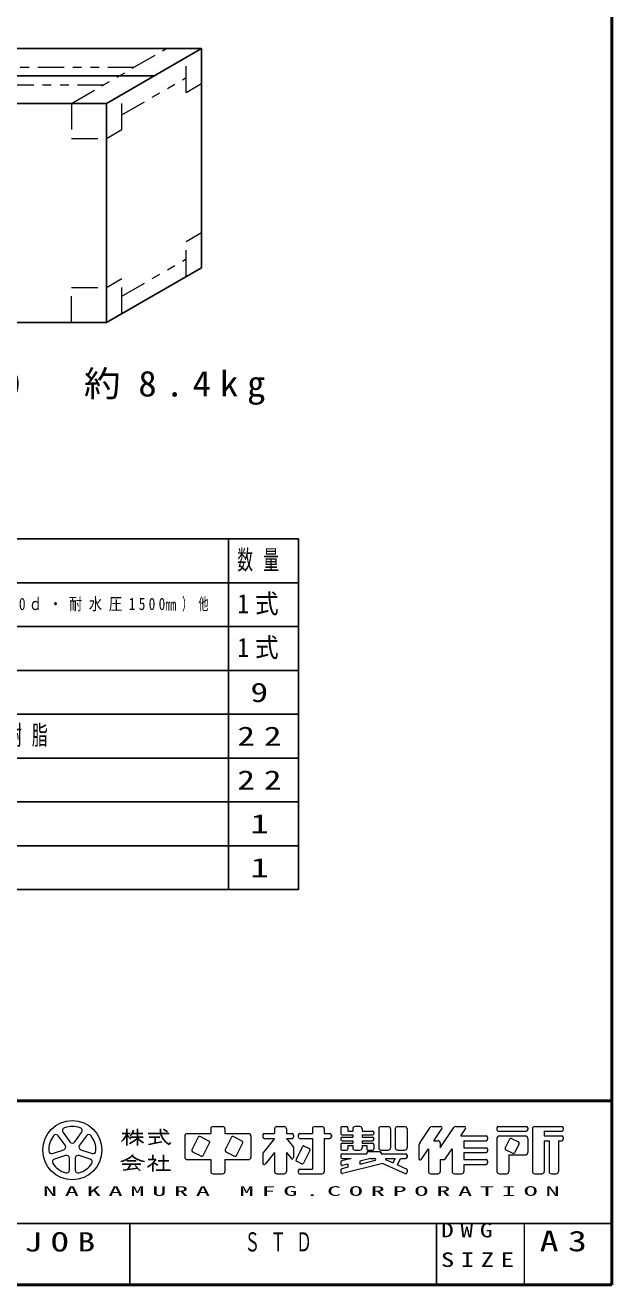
# Model space of a CAD drawing. Units: millimetres on the paper. Extents: x -385 to 0, y -297 to 267.
# Drawn here: x -67 to 0, y -297 to -153.3 of the extents above; entities that cross this region are included whole.
import ezdxf
from ezdxf.enums import TextEntityAlignment as Align

# ---------------------------------------------------------------- set-up
doc = ezdxf.new("R2010")
doc.units = ezdxf.units.MM
doc.linetypes.add('USER3', pattern=[8, 3, -1, 1, -1, 1, -1])
doc.layers.add('LY_3', color=7, linetype='Continuous', lineweight=25)
doc.layers.add('LY_4', color=7, linetype='Continuous', lineweight=13)
doc.layers.add('LY_5', color=7, linetype='Continuous')
doc.styles.add('ＭＳ ゴシック', font='')
doc.styles.get('ＭＳ ゴシック').set_extended_font_data('MS Gothic')

msp = doc.modelspace()

# ---------------------------------------------------------------- linework, layer by layer
at = {"layer": 'LY_3'}
for p, q in [((-121.83, -155.945), (-46.83, -155.945)), ((-57.656, -162.195), (-46.83, -155.945)), ((-46.83, -155.945), (-46.83, -180.945)), ((-127.243, -159.07), (-52.243, -159.07)), ((-132.656, -162.195), (-57.656, -162.195)), ((-57.656, -187.195), (-57.656, -162.195)), ((-57.656, -187.195), (-46.83, -180.945)), ((-132.656, -187.195), (-57.656, -187.195)), ((-143.743, -211.9), (-35.743, -211.9)), ((-43.743, -251.9), (-43.743, -211.9)), ((-35.743, -251.9), (-35.743, -211.9)), ((-143.743, -216.9), (-35.743, -216.9)), ((-143.743, -221.9), (-35.743, -221.9)), ((-143.743, -226.9), (-35.743, -226.9)), ((-143.743, -231.9), (-35.743, -231.9)), ((-143.743, -236.9), (-35.743, -236.9)), ((-143.743, -241.9), (-35.743, -241.9)), ((-143.743, -246.9), (-35.743, -246.9)), ((-143.743, -251.9), (-35.743, -251.9))]:
    msp.add_line(p, q, dxfattribs=at)
at = {"layer": 'LY_3', "linetype": 'USER3', "lineweight": 13}
for p, q in [((-61.656, -162.195), (-50.83, -155.945)), ((-121.511, -158.07), (-54.511, -158.07)), ((-48.562, -160.945), (-48.562, -156.945)), ((-55.923, -163.504), (-48.562, -159.254)), ((-124.975, -160.07), (-57.975, -160.07)), ((-48.562, -160.945), (-46.83, -159.945)), ((-61.656, -162.195), (-61.656, -166.195)), ((-55.923, -165.195), (-55.923, -161.195)), ((-57.656, -166.195), (-55.923, -165.195)), ((-61.656, -166.195), (-57.656, -166.195)), ((-48.562, -177.945), (-46.83, -176.945)), ((-48.562, -181.945), (-48.562, -177.945)), ((-55.923, -184.195), (-48.562, -179.945)), ((-57.656, -183.195), (-55.923, -182.195)), ((-55.923, -186.195), (-55.923, -182.195)), ((-61.656, -187.195), (-61.656, -183.195)), ((-61.656, -183.195), (-57.656, -183.195))]:
    msp.add_line(p, q, dxfattribs=at)
at = {"layer": 'LY_4', "lineweight": 50}
for p, q in [((0, -297), (0, -30)), ((-385, -276), (0, -276)), ((-385, -297), (0, -297))]:
    msp.add_line(p, q, dxfattribs=at)
at = {"layer": 'LY_4'}
for p, q in [((-62.39, -281.083), (-63.175, -280.003)), ((-62.629, -279.607), (-61.844, -280.687)), ((-61.298, -280.687), (-60.513, -279.607)), ((-59.967, -280.003), (-60.752, -281.083)), ((-48.746, -280.017), (-48.746, -282.447)), ((-48.476, -279.747), (-45.776, -279.747)), ((-47.198, -280.162), (-47.918, -281.6)), ((-45.975, -280.592), (-46.981, -280.089)), ((-45.776, -279.207), (-45.776, -279.747)), ((-45.506, -278.937), (-44.426, -278.937)), ((-44.156, -279.207), (-44.156, -279.747)), ((-44.156, -279.747), (-41.456, -279.747)), ((-43.418, -280.162), (-44.138, -281.6)), ((-42.195, -280.592), (-43.201, -280.089)), ((-41.186, -280.017), (-41.186, -282.447)), ((-39.836, -279.909), (-39.836, -280.125)), ((-39.674, -279.747), (-38.486, -279.747)), ((-38.486, -279.207), (-38.486, -279.747)), ((-38.216, -278.937), (-37.406, -278.937)), ((-37.136, -279.207), (-37.136, -279.747)), ((-37.136, -279.747), (-36.488, -279.747)), ((-36.326, -279.909), (-36.326, -280.125)), ((-35.786, -279.909), (-35.786, -280.125)), ((-35.624, -279.747), (-34.166, -279.747)), ((-34.166, -279.207), (-34.166, -279.747)), ((-33.896, -278.937), (-33.086, -278.937)), ((-32.816, -279.207), (-32.816, -279.747)), ((-32.816, -279.747), (-32.168, -279.747)), ((-32.006, -279.909), (-32.006, -280.125)), ((-30.926, -279.099), (-30.926, -279.72)), ((-30.764, -278.937), (-30.278, -278.937)), ((-30.764, -279.882), (-29.576, -279.882)), ((-30.764, -280.152), (-29.576, -280.152)), ((-30.116, -279.099), (-30.116, -279.477)), ((-30.116, -279.477), (-29.576, -279.477)), ((-29.576, -279.207), (-29.576, -279.477)), ((-29.576, -279.882), (-29.576, -280.152)), ((-28.766, -278.937), (-29.306, -278.937)), ((-28.496, -279.207), (-28.496, -279.477)), ((-28.496, -279.477), (-27.308, -279.477)), ((-28.496, -279.882), (-28.496, -280.152)), ((-28.496, -279.882), (-27.308, -279.882)), ((-28.496, -280.152), (-27.308, -280.152)), ((-27.146, -279.639), (-27.146, -279.72)), ((-26.606, -279.207), (-26.606, -281.367)), ((-26.336, -278.937), (-25.526, -278.937)), ((-25.256, -279.207), (-25.256, -281.367)), ((-24.716, -279.207), (-24.716, -281.367)), ((-24.446, -278.937), (-23.636, -278.937)), ((-23.366, -279.207), (-23.366, -281.367)), ((-21.88, -280.758), (-20.746, -279.057)), ((-20.521, -278.937), (-19.529, -278.937)), ((-20.306, -280.557), (-19.394, -279.189)), ((-19.586, -281.367), (-18.046, -279.057)), ((-17.821, -278.937), (-16.829, -278.937)), ((-17.246, -280.017), (-16.694, -279.189)), ((-17.246, -280.017), (-14.348, -280.017)), ((-14.186, -280.179), (-14.186, -280.395)), ((-13.106, -279.099), (-13.106, -279.315)), ((-12.944, -278.937), (-9.758, -278.937)), ((-12.944, -279.477), (-9.758, -279.477)), ((-12.836, -280.017), (-9.866, -280.017)), ((-9.596, -279.099), (-9.596, -279.315)), ((-9.056, -279.207), (-9.056, -284.067)), ((-8.786, -278.937), (-5.708, -278.937)), ((-7.706, -279.477), (-5.708, -279.477)), ((-7.706, -279.477), (-7.706, -280.017)), ((-7.706, -280.017), (-5.708, -280.017)), ((-5.546, -279.099), (-5.546, -279.315)), ((-5.546, -280.179), (-5.546, -280.395)), ((-63.828, -282.015), (-62.559, -281.603)), ((-60.583, -281.603), (-59.313, -282.015)), ((-46.622, -282.248), (-45.902, -280.81)), ((-42.842, -282.248), (-42.122, -280.81)), ((-38.486, -280.287), (-39.836, -281.974)), ((-39.674, -280.287), (-38.486, -280.287)), ((-37.136, -280.287), (-36.488, -280.287)), ((-37.136, -280.287), (-36.326, -281.299)), ((-36.326, -281.299), (-36.326, -282.457)), ((-35.318, -281.242), (-36.038, -282.68)), ((-35.624, -280.287), (-34.166, -280.287)), ((-34.454, -281.674), (-35.174, -283.112)), ((-35.101, -281.169), (-34.527, -281.456)), ((-34.166, -280.287), (-34.166, -283.797)), ((-32.816, -280.287), (-32.168, -280.287)), ((-32.816, -280.287), (-32.816, -284.067)), ((-30.926, -280.314), (-30.926, -280.395)), ((-30.926, -280.989), (-30.926, -281.475)), ((-30.764, -280.557), (-29.576, -280.557)), ((-30.764, -280.827), (-29.576, -280.827)), ((-30.764, -281.637), (-30.278, -281.637)), ((-30.116, -281.097), (-30.116, -281.475)), ((-30.116, -281.097), (-29.576, -281.097)), ((-29.576, -280.557), (-29.576, -280.827)), ((-29.576, -281.097), (-29.576, -281.367)), ((-29.306, -281.637), (-28.766, -281.637)), ((-28.496, -280.557), (-28.496, -280.827)), ((-28.496, -280.557), (-27.308, -280.557)), ((-28.496, -280.827), (-27.308, -280.827)), ((-28.496, -281.097), (-27.956, -281.097)), ((-28.496, -281.097), (-28.496, -281.367)), ((-27.956, -281.097), (-27.956, -281.475)), ((-27.794, -281.637), (-27.308, -281.637)), ((-27.146, -280.314), (-27.146, -280.395)), ((-27.146, -280.989), (-27.146, -281.475)), ((-26.336, -281.637), (-25.526, -281.637)), ((-24.446, -281.637), (-23.636, -281.637)), ((-22.016, -281.207), (-22.016, -282.587)), ((-21.719, -282.677), (-20.936, -281.502)), ((-20.936, -281.502), (-20.936, -284.067)), ((-20.306, -280.557), (-19.856, -280.557)), ((-19.586, -280.827), (-19.586, -281.367)), ((-18.966, -282.596), (-18.236, -281.502)), ((-18.236, -281.502), (-18.236, -284.067)), ((-16.886, -280.557), (-16.886, -281.367)), ((-16.886, -280.557), (-14.348, -280.557)), ((-16.886, -281.367), (-14.348, -281.367)), ((-14.186, -281.529), (-14.186, -281.745)), ((-13.106, -280.287), (-13.106, -284.067)), ((-11.666, -280.378), (-12.17, -281.384)), ((-12.097, -281.601), (-11.307, -281.996)), ((-11.449, -280.305), (-10.659, -280.7)), ((-10.586, -280.918), (-11.09, -281.924)), ((-9.596, -280.287), (-9.596, -281.907)), ((-7.706, -280.557), (-7.706, -284.067)), ((-7.706, -280.557), (-7.166, -280.557)), ((-7.166, -280.557), (-7.166, -284.067)), ((-6.086, -280.557), (-6.086, -284.067)), ((-6.086, -280.557), (-5.708, -280.557)), ((-62.35, -282.245), (-63.62, -282.657)), ((-61.908, -283.901), (-61.908, -282.566)), ((-61.233, -282.566), (-61.233, -283.901)), ((-59.522, -282.657), (-60.792, -282.245)), ((-48.476, -282.717), (-45.776, -282.717)), ((-47.845, -281.817), (-46.839, -282.32)), ((-45.776, -282.717), (-45.776, -284.067)), ((-44.156, -282.717), (-44.156, -284.067)), ((-44.156, -282.717), (-41.456, -282.717)), ((-44.065, -281.817), (-43.059, -282.32)), ((-39.836, -281.974), (-39.836, -283.132)), ((-38.486, -281.907), (-39.547, -283.234)), ((-38.486, -281.907), (-38.486, -284.067)), ((-37.136, -281.907), (-37.136, -284.067)), ((-37.136, -281.907), (-36.614, -282.559)), ((-35.965, -282.897), (-35.391, -283.184)), ((-30.926, -282.204), (-30.926, -282.42)), ((-30.926, -283.005), (-30.926, -283.227)), ((-29.74, -282.582), (-30.803, -282.848)), ((-30.764, -282.042), (-27.956, -282.042)), ((-30.764, -282.582), (-29.74, -282.582)), ((-27.513, -282.582), (-28.766, -282.895)), ((-27.023, -282.821), (-28.766, -283.257)), ((-28.766, -282.895), (-28.766, -283.257)), ((-27.956, -281.934), (-27.956, -282.042)), ((-27.794, -281.772), (-26.498, -281.772)), ((-27.513, -282.582), (-27.053, -282.582)), ((-26.336, -281.934), (-26.336, -282.042)), ((-26.336, -282.042), (-23.528, -282.042)), ((-25.771, -282.737), (-24.968, -283.094)), ((-25.738, -282.582), (-24.712, -282.582)), ((-24.968, -283.094), (-24.712, -282.582)), ((-24.474, -283.313), (-24.108, -282.582)), ((-24.108, -282.582), (-23.528, -282.582)), ((-23.366, -282.204), (-23.366, -282.42)), ((-19.586, -282.717), (-19.586, -284.067)), ((-19.586, -282.717), (-19.19, -282.717)), ((-16.886, -281.907), (-14.348, -281.907)), ((-16.886, -281.907), (-16.886, -282.717)), ((-16.886, -282.717), (-14.348, -282.717)), ((-14.186, -282.879), (-14.186, -283.095)), ((-11.756, -282.177), (-9.866, -282.177)), ((-11.756, -282.177), (-11.756, -284.067)), ((-45.506, -284.337), (-44.426, -284.337)), ((-38.216, -284.337), (-37.406, -284.337)), ((-35.786, -283.959), (-35.786, -284.175)), ((-35.624, -283.797), (-34.166, -283.797)), ((-35.624, -284.337), (-33.086, -284.337)), ((-30.926, -283.923), (-30.926, -284.146)), ((-30.116, -283.594), (-30.803, -283.766)), ((-26.15, -283.159), (-30.725, -284.303)), ((-30.116, -283.232), (-30.725, -283.385)), ((-30.116, -283.232), (-30.116, -283.594)), ((-26.15, -283.159), (-23.594, -284.295)), ((-24.474, -283.313), (-23.462, -283.763)), ((-23.366, -283.911), (-23.366, -284.147)), ((-20.666, -284.337), (-19.856, -284.337)), ((-17.966, -284.337), (-17.156, -284.337)), ((-16.886, -283.257), (-14.348, -283.257)), ((-16.886, -283.257), (-16.886, -284.067)), ((-12.836, -284.337), (-12.026, -284.337)), ((-8.786, -284.337), (-7.976, -284.337)), ((-6.896, -284.337), (-6.356, -284.337)), ((-10, -290), (-10, -297))]:
    msp.add_line(p, q, dxfattribs=at)
at = {"layer": 'LY_4', "lineweight": 25}
for p, q in [((-55.901, -279.747), (-54.956, -279.747)), ((-55.361, -279.207), (-55.361, -281.097)), ((-54.915, -280.152), (-53.471, -280.152)), ((-54.769, -279.747), (-53.525, -279.747)), ((-54.146, -279.207), (-54.146, -281.097)), ((-52.931, -279.747), (-50.501, -279.747)), ((-52.796, -280.152), (-51.581, -280.152)), ((-52.121, -280.152), (-52.121, -280.827)), ((-50.719, -279.533), (-51.16, -279.239)), ((-52.889, -280.98), (-51.353, -280.673)), ((-55.361, -282.852), (-54.281, -282.852)), ((-52.931, -282.717), (-52.051, -282.717)), ((-52.391, -282.177), (-52.391, -282.717)), ((-52.391, -283.09), (-52.391, -284.067)), ((-52.34, -283.04), (-51.796, -283.354)), ((-51.783, -282.852), (-50.568, -282.852)), ((-51.176, -282.177), (-51.176, -283.932)), ((-55.901, -283.216), (-53.741, -283.216)), ((-55.765, -283.933), (-54.113, -283.696)), ((-54.899, -283.216), (-55.289, -283.864)), ((-54.416, -283.393), (-53.81, -283.999)), ((-51.986, -283.932), (-50.366, -283.932)), ((-55, -290), (-55, -297))]:
    msp.add_line(p, q, dxfattribs=at)
at = {"layer": 'LY_4', "color": 211, "lineweight": 25}
for p, q in [((-242.5, -290), (0, -290)), ((-20, -290), (-20, -297))]:
    msp.add_line(p, q, dxfattribs=at)
at = {"layer": 'LY_4'}
msp.add_circle((-61.571, -281.637), 3.375, dxfattribs=at)
for centre, radius, start, end in [((-61.571, -281.637), 2.7, 142.60154, 181.39846), ((-63.448, -280.202), 0.338, 35.99999, 142.60154), ((-62.356, -279.408), 0.338, 109.39847, 215.99997), ((-61.571, -281.637), 2.7, 70.60155, 109.39847), ((-60.786, -279.408), 0.338, 324, 70.60155), ((-59.694, -280.202), 0.338, 37.39846, 143.99995), ((-61.571, -281.637), 2.7, 358.60155, 37.39847), ((-48.476, -280.017), 0.27, 89.99998, 179.99996), ((-47.054, -280.234), 0.162, 63.43492, 153.43499), ((-45.506, -279.207), 0.27, 89.99998, 179.99996), ((-44.426, -279.207), 0.27, 0, 89.99998), ((-43.274, -280.234), 0.162, 63.43492, 153.43499), ((-41.456, -280.017), 0.27, 0, 89.99998), ((-39.674, -279.909), 0.162, 89.99998, 179.99996), ((-39.674, -280.125), 0.162, 179.99998, 270.00002), ((-38.216, -279.207), 0.27, 89.99998, 179.99996), ((-37.406, -279.207), 0.27, 0, 89.99998), ((-36.488, -279.909), 0.162, 0, 89.99998), ((-36.488, -280.125), 0.162, 270.00002, 0), ((-35.624, -279.909), 0.162, 89.99998, 179.99996), ((-35.624, -280.125), 0.162, 179.99998, 270.00002), ((-33.896, -279.207), 0.27, 89.99998, 179.99996), ((-33.086, -279.207), 0.27, 0, 89.99998), ((-32.168, -279.909), 0.162, 0, 89.99998), ((-32.168, -280.125), 0.162, 270.00002, 0), ((-30.764, -279.099), 0.162, 89.99998, 179.99996), ((-30.764, -279.72), 0.162, 179.99998, 270.00002), ((-30.764, -280.314), 0.162, 89.99998, 179.99996), ((-30.278, -279.099), 0.162, 0, 89.99998), ((-29.306, -279.207), 0.27, 89.99998, 179.99996), ((-28.766, -279.207), 0.27, 0, 89.99998), ((-27.308, -279.639), 0.162, 0, 89.99998), ((-27.308, -279.72), 0.162, 270.00002, 0), ((-27.308, -280.314), 0.162, 0, 89.99998), ((-26.336, -279.207), 0.27, 89.99998, 179.99996), ((-25.526, -279.207), 0.27, 0, 89.99998), ((-24.446, -279.207), 0.27, 89.99998, 179.99996), ((-23.636, -279.207), 0.27, 0, 89.99998), ((-20.521, -279.207), 0.27, 89.99998, 146.30984), ((-19.529, -279.099), 0.162, 326.31015, 89.99998), ((-17.821, -279.207), 0.27, 89.99998, 146.3098), ((-16.829, -279.099), 0.162, 326.31003, 89.99998), ((-14.348, -280.179), 0.162, 0, 89.99998), ((-12.944, -279.099), 0.162, 89.99998, 179.99996), ((-12.944, -279.315), 0.162, 179.99998, 270.00002), ((-12.836, -280.287), 0.27, 89.99998, 179.99996), ((-9.866, -280.287), 0.27, 0, 89.99998), ((-9.758, -279.099), 0.162, 0, 89.99998), ((-9.758, -279.315), 0.162, 270.00002, 0), ((-8.786, -279.207), 0.27, 89.99998, 179.99996), ((-5.708, -279.099), 0.162, 0, 89.99998), ((-5.708, -279.315), 0.162, 270.00002, 0), ((-5.708, -280.179), 0.162, 0, 89.99998), ((-62.663, -281.282), 0.338, 287.99998, 35.99999), ((-61.571, -280.488), 0.338, 215.99998, 324), ((-60.479, -281.282), 0.338, 143.99996, 251.99999), ((-47.773, -281.672), 0.162, 153.43495, 243.43485), ((-46.047, -280.737), 0.162, 333.4349, 63.43487), ((-43.993, -281.672), 0.162, 153.43495, 243.43485), ((-42.267, -280.737), 0.162, 333.4349, 63.43487), ((-35.174, -281.314), 0.162, 63.43487, 153.43498), ((-34.599, -281.601), 0.162, 333.43492, 63.43493), ((-30.764, -280.395), 0.162, 179.99998, 270.00002), ((-30.764, -280.989), 0.162, 89.99998, 179.99996), ((-30.764, -281.475), 0.162, 179.99998, 270.00002), ((-30.278, -281.475), 0.162, 270.00002, 0), ((-29.306, -281.367), 0.27, 179.99998, 270.00002), ((-28.766, -281.367), 0.27, 270.00002, 0), ((-27.794, -281.475), 0.162, 179.99998, 270.00002), ((-27.308, -280.395), 0.162, 270.00002, 0), ((-27.308, -280.989), 0.162, 0, 89.99998), ((-27.308, -281.475), 0.162, 270.00002, 0), ((-26.336, -281.367), 0.27, 179.99998, 270.00002), ((-25.526, -281.367), 0.27, 270.00002, 0), ((-24.446, -281.367), 0.27, 179.99998, 270.00002), ((-23.636, -281.367), 0.27, 270.00002, 0), ((-21.206, -281.207), 0.81, 146.30999, 179.99996), ((-19.856, -280.827), 0.27, 0, 89.99998), ((-14.348, -280.395), 0.162, 270.00002, 0), ((-14.348, -281.529), 0.162, 0, 89.99998), ((-12.025, -281.456), 0.162, 153.43517, 243.43529), ((-11.522, -280.45), 0.162, 63.43447, 153.43474), ((-10.731, -280.845), 0.162, 333.43484, 63.43447), ((-5.708, -280.395), 0.162, 270.00002, 0), ((-63.933, -281.694), 0.338, 181.39848, 287.99997), ((-63.516, -282.978), 0.338, 107.99999, 214.60154), ((-62.246, -282.566), 0.338, 359.99997, 107.99999), ((-60.896, -282.566), 0.338, 71.99997, 179.99999), ((-59.626, -282.978), 0.338, 325.39847, 71.99996), ((-59.209, -281.694), 0.338, 252.00001, 358.60156), ((-48.476, -282.447), 0.27, 179.99998, 270.00002), ((-46.766, -282.175), 0.162, 243.43498, 333.43496), ((-42.986, -282.175), 0.162, 243.43498, 333.43496), ((-41.456, -282.447), 0.27, 270.00002, 0), ((-39.674, -283.132), 0.162, 179.99998, 321.34037), ((-36.488, -282.457), 0.162, 218.65962, 0), ((-35.893, -282.752), 0.162, 153.43487, 243.4348), ((-35.318, -283.039), 0.162, 243.43487, 333.43498), ((-30.764, -282.204), 0.162, 89.99998, 179.99996), ((-30.764, -282.42), 0.162, 179.99998, 270.00002), ((-30.764, -283.005), 0.162, 104.03614, 179.99996), ((-27.794, -281.934), 0.162, 89.99998, 179.99996), ((-27.053, -282.703), 0.121, 284.0365, 89.99998), ((-26.498, -281.934), 0.162, 0, 89.99998), ((-25.738, -282.663), 0.081, 89.99998, 246.03817), ((-23.528, -282.204), 0.162, 0, 89.99998), ((-23.528, -282.42), 0.162, 270.00002, 0), ((-21.854, -282.587), 0.162, 179.99998, 326.30997), ((-19.19, -282.447), 0.27, 270.00002, 326.31002), ((-14.348, -281.745), 0.162, 270.00002, 0), ((-14.348, -282.879), 0.162, 0, 89.99998), ((-14.348, -283.095), 0.162, 270.00002, 0), ((-11.234, -281.851), 0.162, 243.43534, 333.43491), ((-9.866, -281.907), 0.27, 270.00002, 0), ((-61.571, -281.637), 2.7, 214.60156, 253.39848), ((-62.246, -283.901), 0.338, 253.39847, 359.99997), ((-60.896, -283.901), 0.338, 179.99999, 286.60154), ((-61.571, -281.637), 2.7, 286.60155, 325.39847), ((-45.506, -284.067), 0.27, 179.99998, 270.00002), ((-44.426, -284.067), 0.27, 270.00002, 0), ((-38.216, -284.067), 0.27, 179.99998, 270.00002), ((-37.406, -284.067), 0.27, 270.00002, 0), ((-35.624, -283.959), 0.162, 89.99998, 179.99996), ((-35.624, -284.175), 0.162, 179.99998, 270.00002), ((-33.086, -284.067), 0.27, 270.00002, 0), ((-30.764, -283.227), 0.162, 179.99998, 284.03612), ((-30.764, -283.923), 0.162, 104.03614, 179.99996), ((-30.764, -284.146), 0.162, 179.99998, 284.03612), ((-23.528, -284.147), 0.162, 246.03699, 0), ((-23.528, -283.911), 0.162, 0, 66.03701), ((-20.666, -284.067), 0.27, 179.99998, 270.00002), ((-19.856, -284.067), 0.27, 270.00002, 0), ((-17.966, -284.067), 0.27, 179.99998, 270.00002), ((-17.156, -284.067), 0.27, 270.00002, 0), ((-12.836, -284.067), 0.27, 179.99998, 270.00002), ((-12.026, -284.067), 0.27, 270.00002, 0), ((-8.786, -284.067), 0.27, 179.99998, 270.00002), ((-7.976, -284.067), 0.27, 270.00002, 0), ((-6.896, -284.067), 0.27, 179.99998, 270.00002), ((-6.356, -284.067), 0.27, 270.00002, 0)]:
    msp.add_arc(centre, radius, start, end, dxfattribs=at)
at = {"layer": 'LY_4', "lineweight": 25}
for centre, radius, start, end in [((-57.466, -278.916), 2.285, 311.36185, 337.13638), ((-53.383, -278.573), 2.345, 212.50346, 230.00631), ((-56.374, -278.182), 3.034, 295.86917, 317.23867), ((-56.002, -278.953), 1.467, 313.72108, 343.54317), ((-51.918, -278.182), 3.034, 222.76131, 240.10806), ((-49.563, -279.306), 1.953, 177.09472, 240.51891), ((-51.54, -280.195), 1.299, 321.42112, 334.8249), ((-56.898, -279.743), 3.32, 285.11261, 313.40619), ((-52.77, -279.806), 3.192, 231.17281, 259.75506), ((-55.66, -279.774), 4.657, 304.87257, 320.80411)]:
    msp.add_arc(centre, radius, start, end, dxfattribs=at)

# ---------------------------------------------------------------- texts
at = {"layer": 'LY_3', "style": 'ＭＳ ゴシック'}
for s, height, width, p in [('㎜', 1.393, 0.65, (-50.943, -219.4)), ('9', 2.199, 1.35, (-41.243, -229.4)), ('1', 2.199, 1.4, (-41.243, -244.4)), ('1', 2.199, 1.4, (-41.243, -249.4))]:
    msp.add_text(s, height=height, dxfattribs=dict(at, width=width)).set_placement(p, align=Align.MIDDLE_LEFT)
for s, insert, char_height, attachment_point in [('\\T1.48;\\W1.05;サイズ：W750×D250×H250\u3000約8.4kg', (-89.743, -192.707), 2.933, 2), ('\\T1.64;\\W0.6;数量', (-42.743, -214.4), 2.199, 4), ('\\T1.5;\\W0.8;ＰＥＴ（ポリエステル150ｄ・耐水圧1500', (-92.743, -219.4), 1.393, 4), ('\\T1.64;\\W0.6;）他', (-49.043, -219.4), 1.393, 4), ('\\T1.5;\\W0.9;1式', (-42.743, -219.4), 2.199, 4), ('\\T1.5;\\W0.9;1式', (-42.743, -224.4), 2.199, 4), ('\\T1.64;\\W0.6;スチール\u3000ＡＢＳ樹脂', (-92.743, -234.4), 2.199, 4), ('\\T1.5;\\W1.35;22', (-42.743, -234.4), 2.199, 4), ('\\T1.5;\\W1.35;22', (-42.743, -239.4), 2.199, 4)]:
    msp.add_mtext(s, dxfattribs=dict(at, insert=insert, char_height=char_height, attachment_point=attachment_point))
at = {"layer": 'LY_4', "color": 4, "style": 'ＭＳ ゴシック'}
for s, insert, char_height, attachment_point in [('\\T1.55;\\W2.15;NAKAMURA\\~MFG.CORPORATION', (-35, -285.75), 1.1, 2), ('\\T1.52;\\W1.3;DWG', (-19.5, -289.938), 1.65, 1), ('\\T1.5;\\W1.35;JOB', (-62.5, -291), 2.199, 2), ('\\T1.5;\\W1.35;A3', (-5, -290.833), 2.346, 2), ('\\T1.5;\\W1.35;SIZE', (-19.5, -293.312), 1.65, 1)]:
    msp.add_mtext(s, dxfattribs=dict(at, insert=insert, char_height=char_height, attachment_point=attachment_point))
at = {"layer": 'LY_5', "insert": (-37.5, -291), "char_height": 2.199, "attachment_point": 2, "style": 'ＭＳ ゴシック'}
msp.add_mtext('\\T1.64;\\W0.6;ＳＴＤ', dxfattribs=at)

doc.saveas('drawing.dxf')
